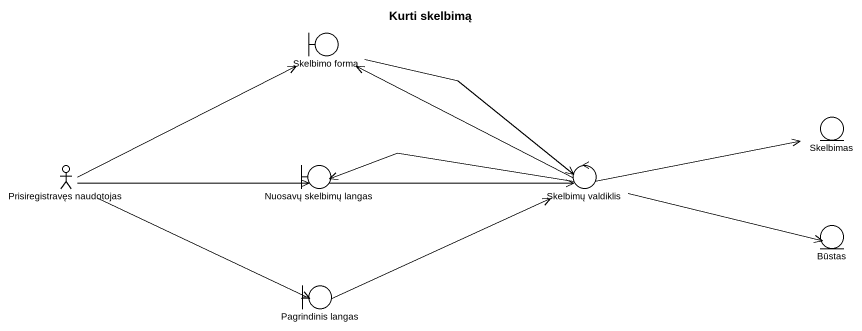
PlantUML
@startuml
title Kurti skelbimą
boundary "Skelbimo forma" as Skelbimo_forma
entity Skelbimas
actor "Prisiregistravęs naudotojas" as Prisiregistravęs_naudotojas
boundary "Nuosavų skelbimų langas" as Nuosavų_skelbimų_langas
control "Skelbimų valdiklis" as Skelbimų_valdiklis
entity Būstas
boundary "Pagrindinis langas" as Pagrindinis_langas
Skelbimo_forma -right-> Skelbimų_valdiklis
Prisiregistravęs_naudotojas -right-> Skelbimo_forma
Prisiregistravęs_naudotojas -right-> Nuosavų_skelbimų_langas
Prisiregistravęs_naudotojas -right-> Pagrindinis_langas
Nuosavų_skelbimų_langas -right-> Skelbimų_valdiklis
Skelbimų_valdiklis -left-> Skelbimo_forma
Skelbimų_valdiklis -right-> Skelbimas
Skelbimų_valdiklis -left-> Nuosavų_skelbimų_langas
Skelbimų_valdiklis -right-> Būstas
Pagrindinis_langas -right-> Skelbimų_valdiklis
@enduml
